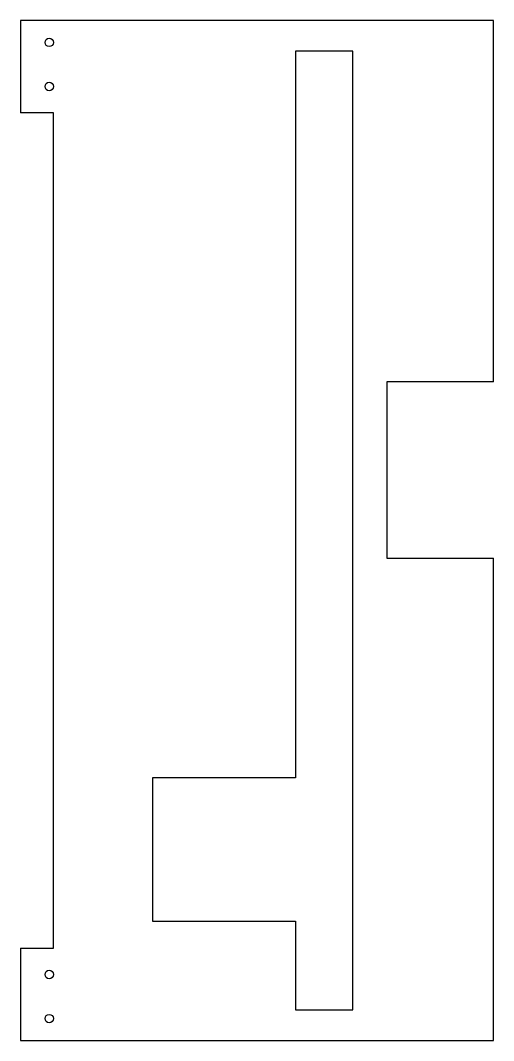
# Model space of a CAD drawing. Header units: inches. Extents: x 241.2 to 249.6, y -352.5 to -334.2.
import ezdxf

# ---------------------------------------------------------------- set-up
doc = ezdxf.new("R2010")
doc.units = ezdxf.units.IN
doc.header["$MEASUREMENT"] = 0

msp = doc.modelspace()

# ---------------------------------------------------------------- linework, layer by layer
at = {"color": 7, "linetype": 'Continuous', "lineweight": 25}
for p, q in [((241.184, -334.225), (241.184, -335.878)), ((249.649, -334.225), (241.184, -334.225)), ((249.649, -340.684), (249.649, -334.225)), ((247.129, -334.776), (246.106, -334.776)), ((246.106, -334.776), (246.106, -347.76)), ((247.129, -351.902), (247.129, -334.776)), ((241.775, -335.878), (241.184, -335.878)), ((241.775, -350.8), (241.775, -335.878)), ((249.649, -340.684), (247.736, -340.684)), ((247.736, -340.684), (247.736, -343.834)), ((247.736, -343.834), (249.649, -343.834)), ((249.649, -352.453), (249.649, -343.834)), ((246.106, -347.76), (243.547, -347.76)), ((243.547, -347.76), (243.547, -350.319)), ((243.547, -350.319), (246.106, -350.319)), ((246.106, -350.319), (246.106, -351.902)), ((241.184, -350.8), (241.184, -352.453)), ((241.184, -350.8), (241.775, -350.8)), ((246.106, -351.902), (247.129, -351.902)), ((241.184, -352.453), (249.649, -352.453))]:
    msp.add_line(p, q, dxfattribs=at)
for centre in [(241.7, -334.619), (241.7, -335.406), (241.7, -351.272), (241.7, -352.06)]:
    msp.add_circle(centre, 0.0748, dxfattribs=at)

doc.saveas('drawing.dxf')
